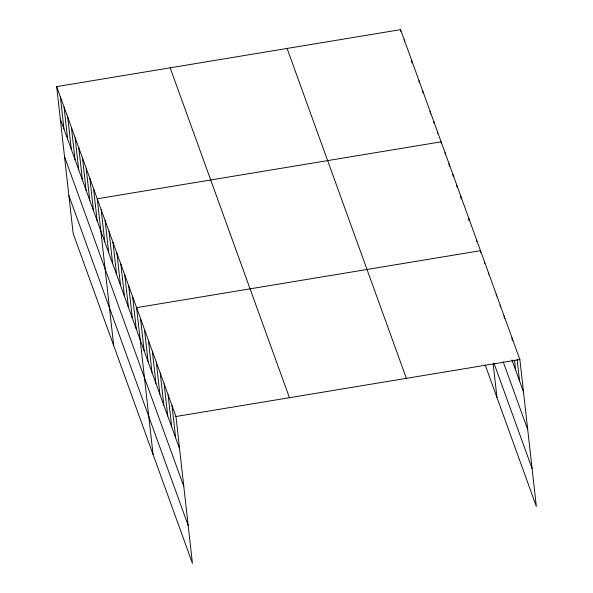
<?xml version="1.0" encoding="UTF-8"?>
<svg xmlns="http://www.w3.org/2000/svg" width="593" height="593" viewBox="0 0 593 593"><rect width="100%" height="100%" fill="white"/><g stroke="black" fill="none" stroke-linecap="round" stroke-linejoin="round"><path stroke-width="0.89" d="M56.669 86.608L175.958 416.501L192.429 563.35L73.139 233.457L56.669 86.608L400.571 29.65L519.861 359.543L536.331 506.392L485.156 364.865M175.958 416.501L519.861 359.543M511.967 359.951L523.471 391.773M503.19 361.767L527.718 429.599M493.932 363.049L532.084 468.566M287.079 48.448L406.375 378.341M170.154 67.81L289.443 397.703M60.286 118.845L179.575 448.731M64.526 156.663L183.815 486.556M68.899 195.631L188.189 525.524M517.126 359.402L519.535 380.891M511.989 337.773L512.285 340.456M514.494 360.151L515.599 370.002M504.109 315.995L504.413 318.686M500.173 305.113L500.373 306.9M496.237 294.224L496.437 296.011M488.365 272.454L488.565 274.24M484.429 261.565L484.629 263.359M480.693 252.47L480.493 250.676L136.59 307.641L153.068 454.483M493.228 364.206L496.964 397.525M476.557 239.794L476.757 241.581M468.685 218.016L468.981 220.707M460.813 196.246L461.109 198.929M456.877 185.357L457.077 187.151M452.941 174.475L453.141 176.262M448.997 163.586L449.301 166.27M445.061 152.697L445.261 154.491M441.325 143.602L441.125 141.816L97.23 198.774L113.7 345.623M437.441 131.616L437.641 133.41M433.75 121.417L433.957 123.211M430.066 111.225L430.37 113.908M422.69 90.833L422.891 92.619M419.006 80.633L419.207 82.427M411.631 60.241L411.935 62.925M404.256 39.85L404.456 41.636M400.571 29.65L400.772 31.444M172.022 405.619L175.639 437.849M168.086 394.73L171.703 426.96M164.15 383.841L167.767 416.071M160.214 372.96L163.831 405.189M156.278 362.071L159.895 394.301M152.342 351.182L155.959 383.419M148.406 340.3L152.016 372.53M144.47 329.411L148.08 361.641M140.534 318.523L144.143 350.76M132.654 296.752L136.271 328.982M128.718 285.863L132.335 318.1M124.782 274.982L128.399 307.211M120.846 264.093L124.463 296.322M116.91 253.204L120.527 285.441M112.974 242.322L116.591 274.552M109.038 231.433L112.655 263.663M105.102 220.544L108.719 252.781M101.166 209.663L104.783 241.892M93.538 188.574L97.156 220.811M89.854 178.382L93.472 210.611M86.17 168.182L89.78 200.412M82.479 157.99L86.096 190.22M78.795 147.79L82.405 180.02M75.103 137.591L78.721 169.828M71.419 127.399L75.037 159.628M67.728 117.199L71.345 149.429M64.044 107.007L67.661 139.236M60.36 96.807L63.97 129.037"/></g></svg>
